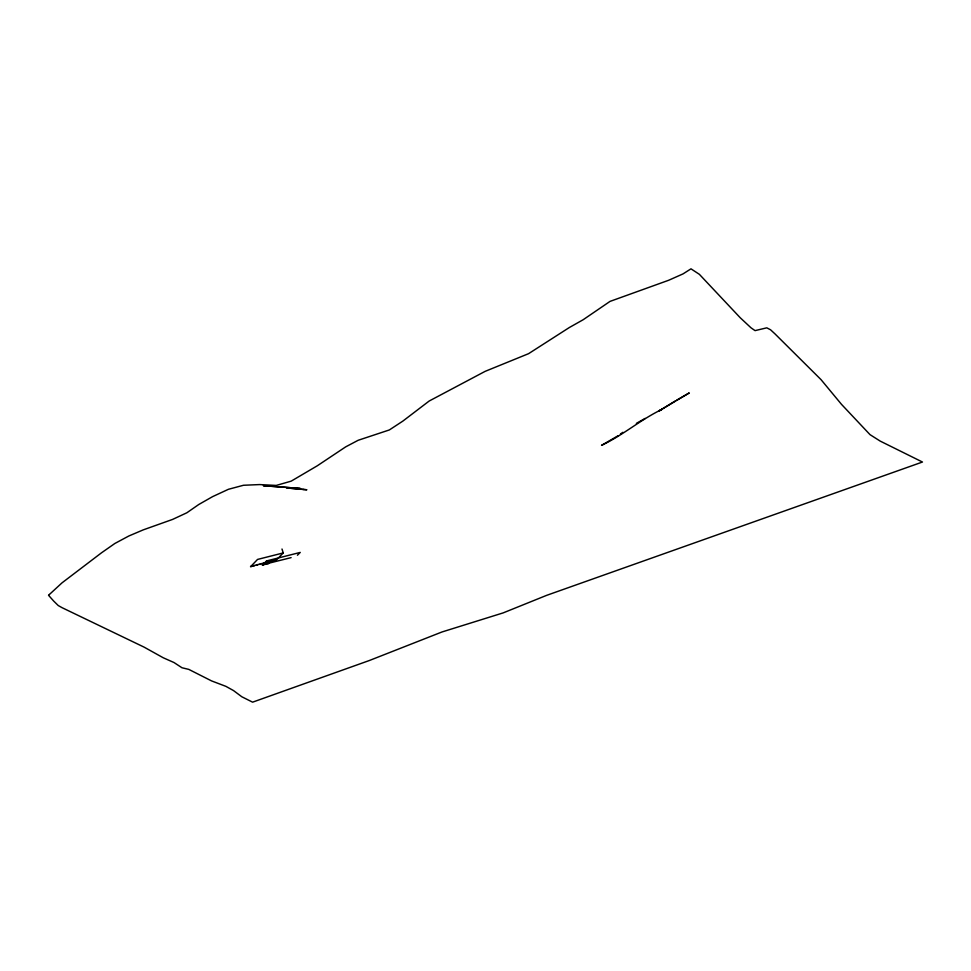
<?xml version="1.0" encoding="UTF-8"?>
<svg xmlns="http://www.w3.org/2000/svg" width="971" height="971" viewBox="0 0 971 971"><rect width="100%" height="100%" fill="white"/><g stroke="black" fill="none" stroke-linecap="round" stroke-linejoin="round"><path stroke-width="1.46" d="M251.768 566.445L250.518 566.761L257.546 559.43L283.241 552.936L281.991 549.016M253.649 565.972L254.803 565.68M256.684 565.207L257.837 564.916M259.706 564.442L260.859 564.151M262.74 563.678L270.266 561.772L268.579 563.532L262.571 565.001L266.564 560.935L300.233 552.426L297.417 555.242M262.304 565.122L263.991 563.362M263.384 564.515L266.855 560.898M268.421 563.532L269.999 561.881M283.241 552.936L276.65 559.806L250.967 566.287M620.42 434.049L622.848 432.313M675.452 400.865L659.127 410.891L661.821 409.446C640.642 419.581 622.836 435.348 601.547 445.337L618.005 435.797M659.127 410.891L689.276 392.927L676.702 400.149M636.357 423.38L645.169 418.404M262.983 564.661L291.106 557.633M49.351 594.531L48.55 595.308L53.66 601.037L58.236 605.54L62.071 607.688L144.133 647.147L163.262 657.78L174.027 662.55L181.978 667.757L188.799 669.395L211.557 680.902L225.891 686.351L233.538 690.587L241.791 696.753L252.606 702.167L369.332 660.523L441.987 631.975L503.16 612.895L546.624 595.357L922.45 462.026L880.199 441.101L870.004 434.632L841.493 404.349L821.041 379.649L775.016 333.915L770.561 329.788L766.787 327.834L755.062 330.625L751.02 327.822L740.205 317.723L699.375 274.332L690.988 268.833L683.026 273.895L668.703 280.255L610.043 301.386L583.17 319.726L569.309 327.543L528.576 353.675L485.16 371.347L429.194 401.011L402.88 421.086L389.347 429.947L358.178 440.276L345.688 446.866L317.25 465.813L291.191 481.143L276.225 485.439L259.609 484.578L243.478 485.269L228.416 489.299L212.637 496.618L198.788 504.495L186.845 512.785L172.607 519.412L143.235 529.875L128.84 535.992L114.869 543.469L101.494 552.815L61.998 582.867L49.351 594.531M300.148 488.425L263.457 485.706L300.148 488.425M303.632 489.469L286.809 487.952L306.885 489.772L303.632 489.469"/></g></svg>
